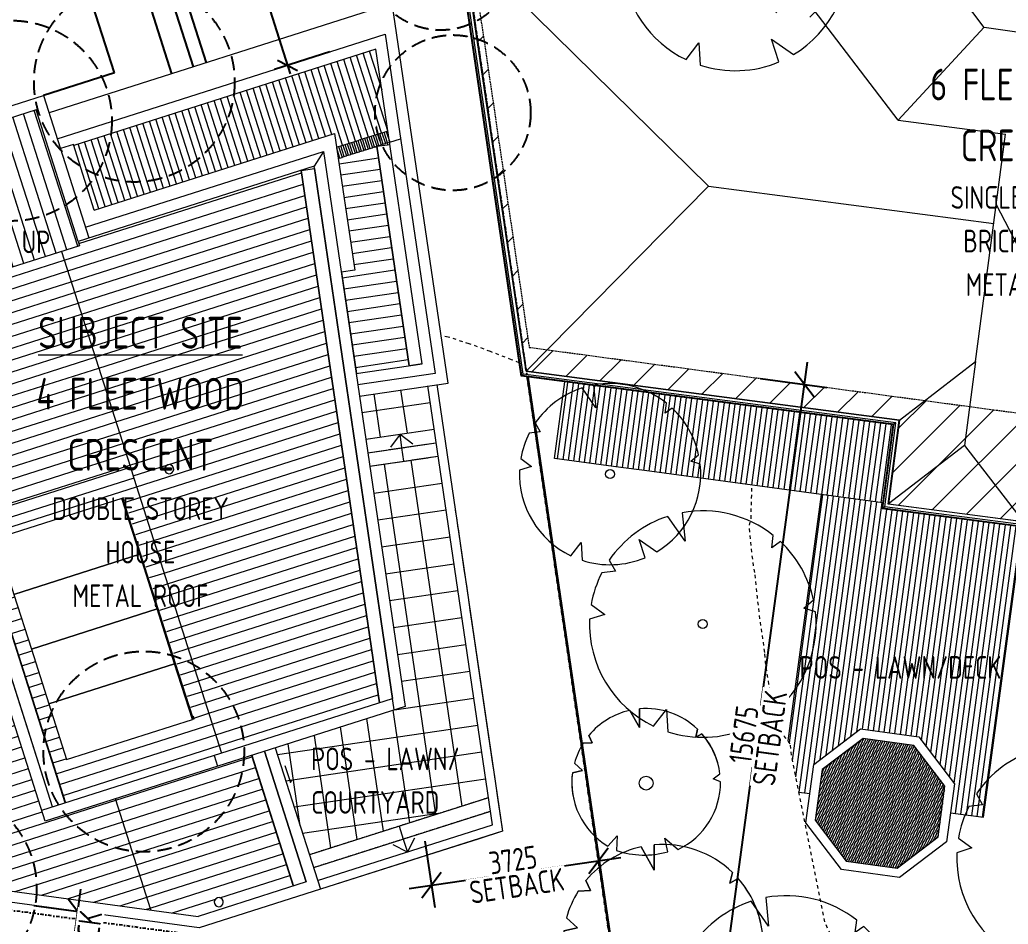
# Model space of a CAD drawing. Header units: millimetres. Extents: x -39027 to 364494, y -35256 to 94895.
# Drawn here: x 5216 to 27027, y -9012 to 10956 of the extents above; entities that cross this region are included whole.
import ezdxf

# ---------------------------------------------------------------- set-up
doc = ezdxf.new("R2010")
doc.units = ezdxf.units.MM
doc.header["$LTSCALE"] = 25
doc.header["$PDMODE"] = 3
for name, pattern in [('BG_Dash 1_5mm', [2.1, 1.5, -0.6]), ('BG_Dash 3mm Loose', [6, 3, -3]), ('BG_Dash Dot 3mm', [7, 3, -2, 0, -2]), ('HIDDEN', [9.525, 6.35, -3.175])]:
    doc.linetypes.add(name, pattern=pattern)
for name, color, linetype, lineweight in [('A-ANNO-DIMS', 211, 'Continuous', 5), ('A-DETL', 90, 'Continuous', 9), ('A-DETL-GENF', 92, 'Continuous', 5), ('A-DETL-HDLN', 90, 'BG_Dash 1_5mm', 9), ('A-FLOR', 1, 'Continuous', 5), ('A-FLOR-PATT', 8, 'Continuous', 5), ('A-GENM', 13, 'Continuous', 5), ('A-GLAZ', 3, 'Continuous', 5), ('A-GLAZ-CURT', 3, 'Continuous', 9), ('A-GLAZ-CWMG', 3, 'Continuous', 5), ('A-ROOF', 132, 'Continuous', 5), ('A-ROOF-OTLN', 132, 'Continuous', 5), ('A-ROOF-PATT', 251, 'Continuous', 5), ('A-WALL', 2, 'Continuous', 5), ('C-PROP-LINE', 91, 'BG_Dash Dot 3mm', 25), ('C-TOPO', 251, 'Continuous', 9), ('C-TOPO-MINR', 7, 'BG_Dash 3mm Loose', 9), ('G-ANNO-TEXT', 231, 'Continuous', 5), ('L-PLNT', 71, 'Continuous', 5), ('M-EQPM', 50, 'Continuous', 5), ('S-STRS', 7, 'Continuous', 9), ('S-STRS-ANNO', 31, 'Continuous', 5), ('S-STRS-IDEN', 31, 'Continuous', 5)]:
    doc.layers.add(name, color=color, linetype=linetype, lineweight=lineweight)
doc.layers.add('Land-25', color=3, linetype='Continuous')
doc.layers.add('Wall-25', color=130, linetype='Continuous')
doc.styles.add('ISOCPEUR', font='isocpeur.ttf', dxfattribs={"width": 0.75, "height": 500})
doc.styles.add('ISOCPEUR_1', font='isocpeur.ttf', dxfattribs={"width": 0.75, "height": 700})
doc.dimstyles.new('BG_STANDARD_100_Rounding_Op', dxfattribs={"dimscale": 304.8, "dimtxt": 500, "dimasz": 1.148294, "dimexe": 0.984252, "dimexo": 0.0625, "dimgap": 0.131234, "dimtad": 1, "dimdec": 0, "dimrnd": 100, "dimzin": 0, "dimdsep": 46, "dimtxsty": 'ISOCPEUR', "dimblk1": 'OBLIQUE', "dimblk2": 'OBLIQUE', "dimsah": 1, "dimcen": 0.09, "dimdle": 0.656168, "dimazin": 0, "dimtfac": 1, "dimtdec": 4, "dimtix": 1, "dimtmove": 0, "dimatfit": 3, "dimfxl": 3.28084, "dimfxlon": 1, "dimtvp": 1, "dimtfill": 1, "dimtolj": 1, "dimtzin": 0, "dimarcsym": 2})
doc.dimstyles.new('BG_STANDARD_5_Rounding_Op', dxfattribs={"dimscale": 304.8, "dimtxt": 500, "dimasz": 1.64042, "dimexe": 1.64042, "dimexo": 0.0625, "dimgap": 0.131234, "dimtad": 1, "dimdec": 0, "dimrnd": 5, "dimzin": 0, "dimdsep": 46, "dimtxsty": 'ISOCPEUR', "dimblk1": 'OBLIQUE', "dimblk2": 'OBLIQUE', "dimsah": 1, "dimcen": 0.09, "dimdle": 1.64042, "dimazin": 0, "dimtfac": 1, "dimtdec": 4, "dimtix": 1, "dimtmove": 0, "dimatfit": 3, "dimfxl": 3.28084, "dimfxlon": 1, "dimtvp": 1, "dimtfill": 1, "dimtolj": 1, "dimtzin": 0, "dimarcsym": 2})

# ---------------------------------------------------------------- blocks, each defined once
blk = doc.blocks.new('WINDOW_sliding_4 panel_FOOF - 1200x2900-2449082-PROPOSED SITE PLAN')
at = {"layer": 'A-DETL-GENF'}
for p, q in [((-801, -210), (-745, -267)), ((-401, -210), (-801, -210))]:
    blk.add_line(p, q, dxfattribs=at)
blk = doc.blocks.new('GENR_SCREEN_Vertical Posts_Max Spacing - screen-2448006-PROPOSED SITE PLAN')
at = {"layer": 'A-GENM'}
for p, q in [((301, 0), (301, 231)), ((304, 250), (351, 250)), ((351, 250), (351, 0)), ((401, 0), (401, 250)), ((401, 250), (451, 250)), ((451, 250), (451, 0)), ((501, 0), (501, 250)), ((501, 250), (551, 250)), ((551, 250), (551, 0)), ((602, 0), (602, 250)), ((602, 250), (652, 250)), ((652, 250), (652, 0)), ((702, 0), (702, 250)), ((702, 250), (752, 250)), ((752, 250), (752, 0)), ((802, 0), (802, 250)), ((802, 250), (852, 250)), ((852, 250), (852, 0)), ((903, 0), (903, 250)), ((903, 250), (953, 250)), ((953, 250), (953, 0)), ((1003, 0), (1003, 250)), ((1003, 250), (1053, 250)), ((1053, 250), (1053, 0)), ((1103, 0), (1103, 250)), ((1103, 250), (1153, 250)), ((1153, 250), (1153, 0)), ((1204, 0), (1204, 250)), ((1204, 250), (1254, 250)), ((1254, 250), (1254, 0)), ((1304, 0), (1304, 250)), ((1304, 250), (1354, 250)), ((1354, 250), (1354, 0)), ((1404, 0), (1404, 250)), ((1404, 250), (1454, 250)), ((1454, 250), (1454, 0)), ((301, 0), (351, 0)), ((401, 0), (451, 0)), ((501, 0), (551, 0)), ((602, 0), (652, 0)), ((702, 0), (752, 0)), ((903, 0), (953, 0)), ((1003, 0), (1053, 0)), ((1103, 0), (1153, 0)), ((1204, 0), (1254, 0)), ((1304, 0), (1354, 0)), ((1404, 0), (1454, 0)), ((802, 0), (852, 0))]:
    blk.add_line(p, q, dxfattribs=at)
blk = doc.blocks.new('MECH_Ductwork_Vertical Riser_CIRC - GARBAGE CHUTES _450 Dia_-2497137-PROPOSED SITE PLAN')
at = {"layer": 'M-EQPM'}
for start, end in [(360, 180), (180, 360)]:
    blk.add_arc((-39, 35), 100, start, end, dxfattribs=at)
blk = doc.blocks.new('MECH_Ductwork_Vertical Riser_CIRC - GARBAGE CHUTES _450 Dia_-2505016-PROPOSED SITE PLAN')
at = {"layer": 'M-EQPM'}
for start, end in [(360, 180), (180, 360)]:
    blk.add_arc((-39, 35), 100, start, end, dxfattribs=at)
blk = doc.blocks.new('System Panel - Glazing-25-2543751-PROPOSED SITE PLAN')
at = {"layer": 'A-GLAZ-CURT'}
for p, q in [((7471, 387), (4695, -498)), ((7485, 392), (7471, 387)), ((7864, -844), (7471, 387)), ((7485, 392), (7877, -840)), ((4695, -498), (5088, -1729)), ((5088, -1729), (7864, -844)), ((7877, -840), (7864, -844))]:
    blk.add_line(p, q, dxfattribs=at)
blk = doc.blocks.new('Rectangular Mullion - 100d x 50w_setback-2541553-PROPOSED SITE PLAN')
at = {"layer": 'A-GLAZ-CWMG', "lineweight": 9}
for p, q in [((7492, 394), (7485, 392)), ((7519, 403), (7492, 394)), ((7492, 394), (7507, 346)), ((7507, 346), (7500, 344)), ((7507, 346), (7534, 355))]:
    blk.add_line(p, q, dxfattribs=at)
blk = doc.blocks.new('System Panel - Glazing-25-2543753-PROPOSED SITE PLAN')
at = {"layer": 'A-GLAZ-CURT'}
for p, q in [((7864, -844), (5088, -1729)), ((7877, -840), (7864, -844)), ((8249, -2052), (7864, -844)), ((7877, -840), (8262, -2048)), ((5088, -1729), (5473, -2937)), ((5473, -2937), (8249, -2052)), ((8262, -2048), (8249, -2052))]:
    blk.add_line(p, q, dxfattribs=at)
blk = doc.blocks.new('Rectangular Mullion - 100d x 50w_setback-2543756-PROPOSED SITE PLAN')
at = {"layer": 'A-GLAZ-CWMG', "lineweight": 9}
for p, q in [((7500, 344), (7507, 346)), ((7507, 346), (7534, 355)), ((7884, -838), (7507, 346))]:
    blk.add_line(p, q, dxfattribs=at)
blk = doc.blocks.new('Rectangular Mullion - 100d x 50w_setback-2543757-PROPOSED SITE PLAN')
at = {"layer": 'A-GLAZ-CWMG', "lineweight": 9}
blk.add_line((8269, -2046), (7884, -838), dxfattribs=at)
blk = doc.blocks.new('Rectangular Mullion - 100d x 50w_setback-2543758-PROPOSED SITE PLAN')
at = {"layer": 'A-GLAZ-CWMG', "lineweight": 9}
for p, q in [((9032, -4438), (8654, -3254)), ((9032, -4438), (9025, -4440)), ((9059, -4429), (9032, -4438))]:
    blk.add_line(p, q, dxfattribs=at)
blk = doc.blocks.new('Family - ___-2269169-PROPOSED SITE PLAN')
at = {"layer": 'C-PROP-LINE'}
for p, q in [((16593, -1933), (18132, 7451)), ((14042, -17487), (16593, -1933))]:
    blk.add_line(p, q, dxfattribs=at)
blk = doc.blocks.new('Family - ___-2269460-PROPOSED SITE PLAN')
at = {"layer": 'C-PROP-LINE'}
blk.add_line((14350, -15608), (100, -8848), dxfattribs=at)
blk = doc.blocks.new('Family - ___-2269492-PROPOSED SITE PLAN')
at = {"layer": 'C-PROP-LINE'}
for p, q in [((16593, -1933), (18132, 7451)), ((14042, -17487), (16593, -1933))]:
    blk.add_line(p, q, dxfattribs=at)
blk = doc.blocks.new('DC_Planting_Tree 4_0m Canopy - FIXED-V212-PROPOSED SITE PLAN')
at = {"layer": 'A-DETL-GENF'}
for p, q in [((-363, 1967), (-313, 1464)), ((-313, 1464), (-618, 1902)), ((1217, 1348), (1244, 1566)), ((1370, 1458), (1217, 1348)), ((-1651, 1129), (-1543, 935)), ((-1543, 935), (-1784, 904)), ((-1970, 347), (-1732, 171)), ((1782, 283), (1954, 427)), ((1988, 219), (1782, 283)), ((-1732, 171), (-1998, 86)), ((-868, -1802), (-641, -1509)), ((-641, -1509), (-619, -1902)), ((771, -1845), (639, -1444)), ((639, -1444), (1028, -1715))]:
    blk.add_line(p, q, dxfattribs=at)
blk.add_circle((0, 0), 100, dxfattribs=at)
for start, end in [(51.5512, 100.4622), (108.0083, 145.6274), (12.3276, 46.7819), (153.1369, 170.0213), (300.9465, 6.2753), (177.5355, 244.2846), (251.9772, 292.6758)]:
    blk.add_arc((0, 0), 2000, start, end, dxfattribs=at)
blk = doc.blocks.new('DC_Planting_Tree 5_0m Canopy - FIXED-V218-PROPOSED SITE PLAN')
at = {"layer": 'A-DETL-GENF'}
for p, q in [((-454, 2458), (-392, 1830)), ((-392, 1830), (-773, 2378)), ((1521, 1685), (1555, 1958)), ((1712, 1822), (1521, 1685)), ((-2063, 1411), (-1928, 1169)), ((-1928, 1169), (-2230, 1130)), ((2227, 353), (2442, 534)), ((-2462, 433), (-2165, 214)), ((2485, 273), (2227, 353)), ((-2165, 214), (-2498, 108)), ((-1085, -2252), (-801, -1886)), ((-801, -1886), (-773, -2377)), ((964, -2307), (799, -1804)), ((799, -1804), (1286, -2144))]:
    blk.add_line(p, q, dxfattribs=at)
blk.add_circle((0, 0), 100, dxfattribs=at)
for start, end in [(51.5512, 100.4622), (108.0083, 145.6274), (46.0093, 46.7819), (12.3276, 46.0093), (153.1369, 170.0213), (300.9465, 6.2753), (177.5355, 184.1803), (184.2104, 244.2846), (251.9772, 272.3265), (272.3601, 292.6758)]:
    blk.add_arc((0, 0), 2500, start, end, dxfattribs=at)
blk = doc.blocks.new('DC_Planting_Tree 5_0m Canopy - FIXED-V209-PROPOSED SITE PLAN')
at = {"layer": 'A-DETL-GENF'}
for p, q in [((-454, 2458), (-392, 1830)), ((-392, 1830), (-773, 2378)), ((1521, 1685), (1555, 1958)), ((1712, 1822), (1521, 1685)), ((-2063, 1411), (-1928, 1169)), ((-1928, 1169), (-2230, 1130)), ((2227, 353), (2442, 534)), ((-2462, 433), (-2165, 214)), ((2485, 273), (2227, 353)), ((-2165, 214), (-2498, 108)), ((-1085, -2252), (-801, -1886)), ((-801, -1886), (-773, -2377)), ((964, -2307), (799, -1804)), ((799, -1804), (1286, -2144))]:
    blk.add_line(p, q, dxfattribs=at)
blk.add_circle((0, 0), 100, dxfattribs=at)
for start, end in [(51.5512, 100.4622), (108.0083, 145.6274), (12.3276, 46.7819), (153.1369, 170.0213), (300.9465, 6.2753), (177.5355, 244.2846), (251.9772, 292.6758)]:
    blk.add_arc((0, 0), 2500, start, end, dxfattribs=at)
blk = doc.blocks.new('_Oblique')
at = {"color": 0, "linetype": 'ByBlock', "lineweight": -2}
blk.add_line((-0.5, -0.5), (0.5, 0.5), dxfattribs=at)
blk = doc.blocks.new('DIMBLOCK7-PROPOSED SITE PLAN')
at = {"layer": 'A-ANNO-DIMS', "color": 0, "lineweight": -2, "transparency": 16777216}
for p, q in [((6499, -8731), (6566, -8235)), ((5527, -8599), (6995, -8798)), ((6231, -10713), (6499, -8731)), ((5259, -10581), (6727, -10780)), ((6231, -10713), (6164, -11208))]:
    blk.add_line(p, q, dxfattribs=at)
at = {"layer": 'Defpoints', "color": 0, "transparency": 16777216}
for p in [(5508, -8597), (5240, -10579)]:
    blk.add_point(p, dxfattribs=at)
at = {"layer": 'A-ANNO-DIMS', "color": 0, "lineweight": -2, "transparency": 16777216, "xscale": 500.0000000000001, "yscale": 500.0000000000001, "zscale": 500.0000000000001}
for p, rotation in [((6499, -8731), 262.2998817592904), ((6231, -10713), 82.29988175929037)]:
    blk.add_blockref('_Oblique', p, dxfattribs=dict(at, rotation=rotation))
at = {"layer": 'A-ANNO-DIMS', "color": 0, "transparency": 16777216, "insert": (6078, -9683), "char_height": 500, "attachment_point": 5, "rotation": 82.2999, "style": 'ISOCPEUR', "bg_fill": 3, "box_fill_scale": 1.1, "bg_fill_color": 256, "bg_fill_true_color": 13158600, "bg_fill_transparency": 0}
blk.add_mtext('\\A1;2000', dxfattribs=at)
at = {"layer": 'A-ANNO-DIMS', "color": 0, "transparency": 16777216, "insert": (6653, -9761), "char_height": 500, "attachment_point": 5, "rotation": 82.2999, "style": 'ISOCPEUR', "bg_fill": 3, "box_fill_scale": 1.1, "bg_fill_color": 256, "bg_fill_true_color": 13158600, "bg_fill_transparency": 0}
blk.add_mtext('\\A1;SETBACK', dxfattribs=at)
at = {"layer": 'Defpoints', "color": 0, "transparency": 16777216}
blk.add_point((6499, -8731), dxfattribs=at)
blk = doc.blocks.new('DIMBLOCK9-PROPOSED SITE PLAN')
at = {"layer": 'A-ANNO-DIMS', "color": 0, "lineweight": -2, "transparency": 16777216}
for p, q in [((20362, -13128), (22596, 3398)), ((21557, 3034), (23025, 2836)), ((19457, -12501), (20924, -12699))]:
    blk.add_line(p, q, dxfattribs=at)
at = {"layer": 'Defpoints', "color": 0, "transparency": 16777216}
for p in [(21538, 3037), (22529, 2903), (19438, -12498)]:
    blk.add_point(p, dxfattribs=at)
at = {"layer": 'A-ANNO-DIMS', "color": 0, "lineweight": -2, "transparency": 16777216, "xscale": 500.0000000000001, "yscale": 500.0000000000001, "zscale": 500.0000000000001}
for p, rotation in [((22529, 2903), 82.29989714657457), ((20429, -12632), 262.2998971465746)]:
    blk.add_blockref('_Oblique', p, dxfattribs=dict(at, rotation=rotation))
at = {"layer": 'A-ANNO-DIMS', "color": 0, "transparency": 16777216, "insert": (21192, -4826), "char_height": 500, "attachment_point": 5, "rotation": 82.2999, "style": 'ISOCPEUR', "bg_fill": 3, "box_fill_scale": 1.1, "bg_fill_color": 256, "bg_fill_true_color": 13158600, "bg_fill_transparency": 0}
blk.add_mtext('\\A1;15675', dxfattribs=at)
at = {"layer": 'A-ANNO-DIMS', "color": 0, "transparency": 16777216, "insert": (21766, -4904), "char_height": 500, "attachment_point": 5, "rotation": 82.2999, "style": 'ISOCPEUR', "bg_fill": 3, "box_fill_scale": 1.1, "bg_fill_color": 256, "bg_fill_true_color": 13158600, "bg_fill_transparency": 0}
blk.add_mtext('\\A1;SETBACK', dxfattribs=at)
blk = doc.blocks.new('DIMBLOCK11-PROPOSED SITE PLAN')
at = {"layer": 'A-ANNO-DIMS', "color": 0, "lineweight": -2, "transparency": 16777216}
for p, q in [((17843, -6638), (18058, -8103)), ((14157, -7180), (14373, -8645)), ((13805, -8223), (18480, -7536))]:
    blk.add_line(p, q, dxfattribs=at)
at = {"layer": 'Defpoints', "color": 0, "transparency": 16777216}
for p in [(17840, -6619), (14154, -7161), (17986, -7609)]:
    blk.add_point(p, dxfattribs=at)
at = {"layer": 'A-ANNO-DIMS', "color": 0, "lineweight": -2, "transparency": 16777216, "xscale": 500.0000000000001, "yscale": 500.0000000000001, "zscale": 500.0000000000001}
for p, rotation in [((17986, -7609), 8.366517388782233), ((14300, -8151), 188.3665173887823)]:
    blk.add_blockref('_Oblique', p, dxfattribs=dict(at, rotation=rotation))
at = {"layer": 'A-ANNO-DIMS', "color": 0, "transparency": 16777216, "insert": (16100, -7593), "char_height": 500, "attachment_point": 5, "rotation": 8.3665, "style": 'ISOCPEUR', "bg_fill": 3, "box_fill_scale": 1.1, "bg_fill_color": 256, "bg_fill_true_color": 13158600, "bg_fill_transparency": 0}
blk.add_mtext('\\A1;3725', dxfattribs=at)
at = {"layer": 'A-ANNO-DIMS', "color": 0, "transparency": 16777216, "insert": (16185, -8166), "char_height": 500, "attachment_point": 5, "rotation": 8.3665, "style": 'ISOCPEUR', "bg_fill": 3, "box_fill_scale": 1.1, "bg_fill_color": 256, "bg_fill_true_color": 13158600, "bg_fill_transparency": 0}
blk.add_mtext('\\A1;SETBACK', dxfattribs=at)
blk = doc.blocks.new('DIMBLOCK13-PROPOSED SITE PLAN')
at = {"layer": 'A-ANNO-DIMS', "color": 0, "lineweight": -2, "transparency": 16777216}
for p, q in [((10342, 15637), (9122, 15248)), ((9347, 15529), (11186, 9759)), ((12060, 10247), (10840, 9858))]:
    blk.add_line(p, q, dxfattribs=at)
at = {"layer": 'Defpoints', "color": 0, "transparency": 16777216}
for p in [(10361, 15642), (12078, 10253), (11126, 9949)]:
    blk.add_point(p, dxfattribs=at)
at = {"layer": 'A-ANNO-DIMS', "color": 0, "lineweight": -2, "transparency": 16777216, "xscale": 350, "yscale": 350, "zscale": 350}
for p, rotation in [((9408, 15339), 107.6792681858724), ((11126, 9949), 287.6792681858724)]:
    blk.add_blockref('_Oblique', p, dxfattribs=dict(at, rotation=rotation))
at = {"layer": 'A-ANNO-DIMS', "color": 0, "transparency": 16777216, "insert": (10543, 12732), "char_height": 500, "attachment_point": 5, "rotation": 287.6793, "style": 'ISOCPEUR', "bg_fill": 3, "box_fill_scale": 1.1, "bg_fill_color": 256, "bg_fill_true_color": 13158600, "bg_fill_transparency": 0}
blk.add_mtext('\\A1;5700', dxfattribs=at)
blk = doc.blocks.new('PLANTING_Coloured tree scaleable - 4_5 Meters-2580578-PROPOSED SITE PLAN')
at = {"layer": 'L-PLNT', "lineweight": 9}
for p, q in [((-279, 1303), (-551, 1693)), ((-279, 1303), (-551, 1693)), ((-551, 1693), (-279, 1303)), ((-323, 1751), (-279, 1303)), ((-323, 1751), (-279, 1303)), ((-279, 1303), (-323, 1751)), ((1083, 1200), (1107, 1394)), ((1083, 1200), (1107, 1394)), ((1107, 1394), (1083, 1200)), ((1219, 1297), (1083, 1200)), ((1219, 1297), (1083, 1200)), ((1083, 1200), (1219, 1297)), ((-1470, 1005), (-1373, 832)), ((-1470, 1005), (-1373, 832)), ((-1373, 832), (-1470, 1005)), ((-1373, 832), (-1588, 804)), ((-1373, 832), (-1588, 804)), ((-1588, 804), (-1373, 832)), ((-1753, 308), (-1542, 152)), ((-1753, 308), (-1542, 152)), ((-1542, 152), (-1753, 308)), ((1586, 252), (1739, 380)), ((1771, 194), (1586, 252)), ((-1542, 152), (-1779, 77)), ((-1542, 152), (-1779, 77)), ((-1779, 77), (-1542, 152)), ((-772, -1592), (-570, -1331)), ((-570, -1331), (-550, -1681)), ((569, -1273), (916, -1515)), ((674, -1591), (569, -1273))]:
    blk.add_line(p, q, dxfattribs=at)
blk.add_circle((0, -4), 166, dxfattribs=at)
for centre, radius, start, end in [((0, 0), 1780, 108.0083, 145.6274), ((0, 0), 1780, 108.0083, 145.6274), ((0, 0), 1780, 108.0083, 145.6274), ((0, 0), 1780, 51.5512, 100.4622), ((0, 0), 1780, 51.5512, 100.4622), ((0, 0), 1780, 51.5512, 100.4622), ((0, 0), 1780, 12.3276, 46.7819), ((0, 0), 1780, 20.9412, 46.7819), ((0, 0), 1780, 22.0155, 46.7819), ((0, 0), 1780, 153.1369, 170.0213), ((0, 0), 1780, 153.1369, 170.0213), ((0, 0), 1780, 153.1369, 170.0213), ((0, 12), 1780, 177.9304, 244.2846), ((0, 12), 1780, 177.9304, 205.3609), ((0, 12), 1780, 177.9304, 203.8436), ((0, 12), 1780, 300.9465, 5.8599), ((-83, 336), 2070, 256.9579, 291.4464)]:
    blk.add_arc(centre, radius, start, end, dxfattribs=at)
blk = doc.blocks.new('PLANTING_Coloured tree scaleable - 7 Meters-2580589-PROPOSED SITE PLAN')
at = {"layer": 'L-PLNT', "lineweight": 9}
for p, q in [((-434, 2027), (-856, 2634)), ((-434, 2027), (-856, 2634)), ((-856, 2634), (-434, 2027)), ((-503, 2723), (-434, 2027)), ((-503, 2723), (-434, 2027)), ((-434, 2027), (-503, 2723)), ((1684, 1866), (1722, 2169)), ((1684, 1866), (1722, 2169)), ((1722, 2169), (1684, 1866)), ((1896, 2018), (1684, 1866)), ((1896, 2018), (1684, 1866)), ((1684, 1866), (1896, 2018)), ((-2286, 1563), (-2136, 1294)), ((-2286, 1563), (-2136, 1294)), ((-2136, 1294), (-2286, 1563)), ((-2136, 1294), (-2471, 1251)), ((-2136, 1294), (-2471, 1251)), ((-2471, 1251), (-2136, 1294)), ((2466, 391), (2705, 591)), ((2674, 565), (2705, 591)), ((-2728, 480), (-2399, 237)), ((-2728, 480), (-2399, 237)), ((-2399, 237), (-2728, 480)), ((2755, 302), (2466, 391)), ((-2399, 237), (-2767, 119)), ((-2399, 237), (-2767, 119)), ((-2767, 119), (-2399, 237)), ((-1201, -2476), (-887, -2070)), ((-887, -2070), (-856, -2614)), ((886, -1980), (1424, -2356)), ((1048, -2474), (886, -1980))]:
    blk.add_line(p, q, dxfattribs=at)
blk.add_circle((0, -6), 258, dxfattribs=at)
for centre, radius, start, end in [((0, 0), 2769, 51.5512, 100.4622), ((0, 0), 2769, 51.5512, 100.4622), ((0, 0), 2769, 51.5512, 100.4622), ((0, 0), 2769, 108.0083, 145.6274), ((0, 0), 2769, 108.0083, 145.6274), ((0, 0), 2769, 108.0083, 145.6274), ((0, 0), 2769, 12.3276, 46.7819), ((0, 0), 2769, 12.3276, 46.7819), ((0, 0), 2769, 13.3734, 46.7819), ((0, 0), 2769, 153.1369, 170.0213), ((0, 0), 2769, 153.1369, 170.0213), ((0, 0), 2769, 153.1369, 170.0213), ((0, 19), 2769, 300.9465, 5.8599), ((0, 19), 2769, 177.9304, 244.2846), ((0, 19), 2769, 177.9304, 202.3457), ((0, 19), 2769, 177.9304, 200.6948), ((-130, 523), 3220, 256.9579, 291.4464)]:
    blk.add_arc(centre, radius, start, end, dxfattribs=at)

msp = doc.modelspace()

# ---------------------------------------------------------------- hatches: boundary and pattern name
at = {"layer": 'A-DETL-GENF', "lineweight": 9}
h = msp.add_hatch(dxfattribs=at)
h.set_pattern_fill('FP_50', color=250, style=0, pattern_type=2)
h.set_pattern_definition([(45, (-4938.44, 393.3), (-424.264, 424.264), [])])
h.paths.add_polyline_path([(47088.7, -33946.8), (48278.9, -33946.8), (49983.4, -21339.4), (49983.4, -20585.8), (28063.1, -17505), (27088.9, -24436.9), (33103.3, -25282.2), (32815.8, -27328.2), (40737.9, -28441.6), (40042.1, -33393), (44138.4, -33946.8), (44748.9, -33946.8)], flags=0)
h.paths.add_polyline_path([(-35777.6, -33238.5), (-31783.6, -30761.1), (-38130.9, -20528.1), (-36686.3, -19632), (-39024.7, -15862), (-39024.7, -32781.5), (-36884.5, -31454), (-36257, -32465.6)], flags=0)
h.paths.add_polyline_path([(12750.1, -29193.8), (20737.7, -28518.7), (19658.9, -15754.6), (16923.7, -15988), (16605.4, -12228.7), (9566.4, -12823.6), (9883.9, -16594.8), (-702.1, -17489.7), (-179.8, -23669.8), (5418.4, -23196.6), (5553.1, -24773.3), (12328.1, -24200.6), (12750, -29192.1)], flags=0)
h.paths.add_polyline_path([(-20644, -26266.3), (-8508.7, -22521.5), (-9791.4, -18364.9), (-5969.2, -17185.4), (-7969.3, -10704.2), (-27748.9, -16808), (-25748.9, -23289.2), (-21926.7, -22109.8), (-20750.1, -25922.5)], flags=0)
h.paths.add_polyline_path([(-20379.8, -25766.2), (-21662.4, -21609.6), (-25484.6, -22789.1), (-27248.8, -17072.2), (-20692.8, -15049.1), (-20604.4, -15335.8), (-19481.6, -14989.3), (-19570.1, -14702.7), (-18335, -14321.5), (-18246.6, -14608.2), (-16450.2, -14053.8), (-16538.6, -13767.2), (-15415.9, -13420.7), (-15327.4, -13707.4), (-13531, -13153), (-13619.5, -12866.4), (-10026.6, -11757.7), (-9938.2, -12044.3), (-8141.8, -11490.6), (-6469.4, -16921.2), (-10291.5, -18100.6), (-9008.9, -22257.2), (-16912.7, -24696.3)], flags=0)
h.paths.add_polyline_path([(35431.3, -12814), (36744, -3105.8), (32781.1, -2569.9), (31468.4, -12278.2), (35426.8, -12813.4)], flags=0)
h.paths.add_polyline_path([(-23555.7, -5103.7), (-23445.7, -4235.8), (-20913.2, -4556.8), (-20592.8, -2028.2), (-17034.8, 664.9), (-16654.8, 3663.3), (-13573.6, 3272.8), (-12951.1, 9318.3), (-16571.8, 9721.5), (-17132.3, 5298.2), (-19079.9, 5545), (-18674.7, 8742.8), (-19381.5, 8832.4), (-19241.5, 9937.2), (-23486.5, 10475.2), (-23626.5, 9370.3), (-24333.6, 9458), (-24738.6, 6262.1), (-28025.6, 6678.6), (-29298.7, -3368.1), (-29488.5, -3346), (-29613.9, -4336), (-23568.7, -5102.1)], flags=0)
h.paths.add_polyline_path([(-33403, -2337.8), (-32407.1, 6606.9), (-37962.7, 7310.9), (-37935.6, 7507.7), (-37920.8, 7705.8), (-37918.2, 7904.3), (-37928, 8102.7), (-37950.1, 8300.1), (-37984.3, 8495.7), (-38030.7, 8688.8), (-38088.8, 8878.7), (-38158.7, 9064.6), (-38239.9, 9245.9), (-38332.2, 9421.7), (-38435.3, 9591.5), (-38548.6, 9754.6), (-38671.9, 9910.3), (-38804.6, 10058.1), (-38946.1, 10197.4), (-39024.7, 10265.7), (-39024.7, -1625.4), (-37962.7, -1760)], flags=0)
h.paths.add_polyline_path([(27357.8, -121.5), (27357.8, -121.5), (27601.4, 1730), (34237.2, 861.2), (36443.8, 16785.4), (31167.8, 17531.5), (30918.3, 15751.3), (29606, 17327.5), (28021.4, 16008.3), (29192.2, 14626), (22928.9, 15500.5), (22389.7, 11640), (15005.5, 12606.8), (16389.3, 3197.9), (24625.6, 2119.6), (24383.2, 268), (26065.2, 47.7)], flags=0)
h.paths.add_polyline_path([(33832.8, 1387.5), (16456.5, 3723.8), (15240.4, 11992.8), (22929, 10972.4), (23438.8, 14813.9), (29218.4, 14028.8), (31499.6, 15745.7), (31655.7, 16848.7), (35782.2, 16277.7), (33888.4, 1812.8)], flags=0)
h.paths.add_polyline_path([(-10675.5, 33370.4), (-7500.8, 40057.5), (-24761, 40057.5), (-19401.7, 37513.1), (-19659, 36971.1), (-16045.5, 35255.6), (-15788.2, 35797.6), (-10931.7, 33492)], flags=0)
at = {"layer": 'A-FLOR-PATT', "lineweight": 9}
h = msp.add_hatch(dxfattribs=at)
h.set_pattern_fill('FP_33', color=256, style=0, pattern_type=2)
h.set_pattern_definition([(107.679, (15217.56, 8535.74), (-142.916, -45.5526), [])])
h.paths.add_polyline_path([(6861.3, 6753.2), (12162.6, 8443), (12206.9, 8142.2), (13341.7, 8503.9), (13076.3, 10308.5), (6405.8, 8182.4), (6742.5, 7125.9)], flags=0)
h = msp.add_hatch(dxfattribs=at)
h.set_pattern_fill('FP_44', color=256, style=0, pattern_type=2)
h.set_pattern_definition([(188.367, (2262.1, -6535.3), (87.308, -593.614), []), (278.367, (2262.1, -6535.3), (593.614, 87.308), [])])
h.paths.add_polyline_path([(12852.1, 1693.2), (14361.3, 1915.1), (14220.7, 2870.9), (12711.5, 2648.9)], flags=0)
h = msp.add_hatch(dxfattribs=at)
h.set_pattern_fill('FP_47', color=256, style=0, pattern_type=2)
h.set_pattern_definition([(262.342, (35436.91, -14436.05), (118.92974, -15.99117), [])])
h.paths.add_polyline_path([(24260.6, 294.9), (24485.4, 2011.9), (17242.1, 2960.2), (17014.7, 1269.2), (24259.9, 295)], flags=0)
h = msp.add_hatch(dxfattribs=at)
h.set_pattern_fill('FP_35', color=256, style=0, pattern_type=2)
h.set_pattern_definition([(98.367, (2593.8, -4667.15), (-593.614, -87.308), []), (188.367, (2593.8, -4667.15), (87.308, -593.614), [])])
h.paths.add_polyline_path([(11607.3, -7478), (15557.5, -6218.9), (14448.6, 1321.5), (12939.4, 1099.6), (13719.3, -4203.3), (10854.6, -5116.4), (11563.3, -7340)], flags=0)
h = msp.add_hatch(dxfattribs=at)
h.set_pattern_fill('FP_48', color=256, style=0, pattern_type=2)
h.set_pattern_definition([(82.342, (14405.09, -8948.52), (-118.9297, 15.9912), [])])
h.paths.add_polyline_path([(26479.9, -6651.2), (27341.2, -245.4), (24243, 160.3), (24259.9, 295), (22897.9, 478.1), (22166.3, -4963.6), (22217.2, -5029), (22247.5, -5296.2), (22407.9, -6095), (22647.9, -6127.8), (22735.7, -5484.8), (23769.2, -4699.8), (25055, -4875.5), (25840.1, -5908.9), (25752.2, -6551.8), (25840.1, -6563.8)], flags=0)
h = msp.add_hatch(dxfattribs=at)
h.set_pattern_fill('FP_49', color=256, style=0, pattern_type=2)
h.set_pattern_definition([(254.091, (18099.322, -13311.557), (117.913668, 340.72917), [50, -450]), (243.786, (18165.247, -13299.153), (-19.14214, -140.11968), [111.803, -111.803]), (235.656, (18195.49, -13338.968), (-98.77194, -200.60888), [63.246, -252.982])])
h.paths.add_polyline_path([(24576, -7770.4), (25477.5, -7085.6), (25630.7, -5963.9), (24945.9, -5062.4), (23824.2, -4909.2), (22922.7, -5594), (22769.5, -6715.7), (23454.3, -7617.2), (23643.5, -7643)], flags=0)
at = {"layer": 'A-ROOF-PATT', "lineweight": 9}
h = msp.add_hatch(dxfattribs=at)
h.set_pattern_fill('FP_37', color=256, style=0, pattern_type=2)
h.set_pattern_definition([(107.718, (-4.87, 15.25), (-238.1415, -76.083), [])])
h.paths.add_polyline_path([(3705.1, 5064.6), (6534.8, 5966.5), (5578.1, 8968.1), (2748.3, 8066.2), (3698.8, 5084.3)], flags=0)
h = msp.add_hatch(dxfattribs=at)
h.set_pattern_fill('FP_43', color=256, style=0, pattern_type=2)
h.set_pattern_definition([(188.397, (-6341.64, -3814.49), (36.5078, -247.32), [])])
h.paths.add_polyline_path([(12644.3, 3144.4), (13807.2, 3315.4), (13091.9, 8161.9), (12243.7, 7891.6), (12606.1, 5427.9), (12313.6, 5384.2), (12638.8, 3181.5)], flags=0)
h = msp.add_hatch(dxfattribs=at)
h.set_pattern_fill('FP_38', color=256, style=0, pattern_type=2)
h.set_pattern_definition([(197.679, (-11.4, -3.63), (75.921, -238.1932), [])])
h.paths.add_polyline_path([(9667.4, -5232.4), (13151.4, -4121.9), (11423.1, 7630), (6504.3, 6062.2), (6534.8, 5966.5), (6138.2, 5840.1), (9566.6, -4916.1)], flags=0)
h.paths.add_polyline_path([(8518, 934.5), (8492, 936.7), (8467.5, 945.6), (8446, 960.5), (8429.2, 980.4), (8418.1, 1004.1), (8413.5, 1029.8), (8418.1, 1062.5), (8424.5, 1080.3), (8439.4, 1101.8), (8459.4, 1118.6), (8483, 1129.7), (8508.7, 1134.3), (8534.7, 1132.1), (8559.3, 1123.3), (8580.7, 1108.4), (8597.5, 1088.4), (8608.6, 1064.8), (8613.3, 1039.1), (8608.6, 1006.4), (8597.5, 981.8), (8587.3, 967.1), (8567.4, 950.3), (8543.7, 939.2), (8530.3, 936.7)], flags=0)
h = msp.add_hatch(dxfattribs=at)
h.set_pattern_fill('FP_39', color=256, style=0, pattern_type=2)
h.set_pattern_definition([(17.679, (58.29, 18.58), (-75.921, 238.193), [])])
h.paths.add_polyline_path([(4213.6, -21.2), (7656.6, 1076.2), (6138.2, 5840.1), (3705.1, 5064.6), (3674.6, 5160.2), (2664.6, 4838.3), (3927.7, 875.5)], flags=0)
h = msp.add_hatch(dxfattribs=at)
h.set_pattern_fill('FP_46', color=256, style=0, pattern_type=2)
h.set_pattern_definition([(17.679, (2202.23, 701.95), (-75.921, 238.193), [])])
h.paths.add_polyline_path([(6224.4, -6329.8), (9667.4, -5232.4), (7732.5, 838), (4289.8, -260.4), (6221.4, -6320.3)], flags=0)
h.paths.add_polyline_path([(6250.2, -5377), (4694.9, -497.5), (7519.1, 402.6), (9059.2, -4429.2), (9045.5, -4433.5), (9060.6, -4481.2), (6284.5, -5366)], flags=0)
h = msp.add_hatch(dxfattribs=at)
h.set_pattern_fill('FP_40', color=256, style=0, pattern_type=2)
h.set_pattern_definition([(17.679, (-6337.25, -3808.16), (-75.921, 238.1932), [])])
h.paths.add_polyline_path([(8109.8, -8696.1), (7327.1, -6240.7), (5776.3, -6735), (5039.2, -4422.5), (3508.8, -4910.3), (4562.6, -8216.5), (7327.1, -8590.3)], flags=0)
h = msp.add_hatch(dxfattribs=at)
h.set_pattern_fill('FP_41', color=256, style=0, pattern_type=2)
h.set_pattern_definition([(197.679, (-6374.7, -3820.1), (75.921, -238.1932), [])])
h.paths.add_polyline_path([(9153.8, -8837.3), (11250.3, -8169), (10330.5, -5283.4), (7327.1, -6240.7), (8109.8, -8696.1), (9073.2, -8826.4)], flags=0)
h.paths.add_polyline_path([(9612.9, -8624.4), (9586.9, -8622.2), (9562.4, -8613.4), (9540.9, -8598.4), (9524.1, -8578.5), (9513, -8554.9), (9508.4, -8529.2), (9513, -8496.5), (9519.4, -8478.6), (9534.3, -8457.2), (9554.3, -8440.3), (9577.9, -8429.2), (9603.6, -8424.6), (9629.6, -8426.8), (9654.2, -8435.7), (9675.6, -8450.6), (9692.4, -8470.5), (9703.5, -8494.1), (9708.2, -8519.8), (9703.5, -8552.6), (9692.4, -8577.1), (9682.2, -8591.8), (9662.3, -8608.7), (9638.6, -8619.8), (9625.2, -8622.2)], flags=0)

# ---------------------------------------------------------------- linework, layer by layer
at = {"layer": 'A-DETL', "lineweight": 18}
for p, q in [((15005.5, 12606.8), (16389.3, 3197.9)), ((16389.3, 3197.9), (24625.6, 2119.6)), ((24625.6, 2119.6), (24383.2, 268)), ((24383.2, 268), (27357.8, -121.5))]:
    msp.add_line(p, q, dxfattribs=at)
at = {"layer": 'A-DETL-HDLN'}
for p, q in [((15240.4, 11992.8), (16456.5, 3723.8)), ((16456.5, 3723.8), (33832.8, 1387.5))]:
    msp.add_line(p, q, dxfattribs=at)
at = {"layer": 'A-FLOR', "lineweight": 9}
for p, q in [((13336.2, 8198), (13330.3, 8237.9)), ((12349.2, 5113), (12353.6, 5113.6)), ((12362.5, 5053.5), (12358, 5052.9)), ((12852.1, 1693.2), (14361.3, 1915.1)), ((22897.9, 478.1), (22166.3, -4963.6)), ((24260.6, 294.9), (22897.9, 478.1)), ((26479.9, -6651.2), (27341.2, -245.4)), ((22407.9, -6095), (22647.9, -6127.8)), ((25752.2, -6551.8), (26479.9, -6651.2))]:
    msp.add_line(p, q, dxfattribs=at)
at = {"layer": 'A-ROOF'}
for p, q in [((22928.9, 15500.5), (26489.3, 10784.3)), ((15005.5, 12606.8), (16389.3, 3197.9)), ((20412.2, 7285.1), (15005.5, 12606.8)), ((24597.2, 8741.8), (22389.7, 11640)), ((13433.7, 11314.6), (5861.8, 8901.1)), ((14665.9, 2936.3), (13433.7, 11314.6)), ((24597.2, 8741.8), (26496.6, 10792.2)), ((26496.6, 10792.2), (30943.8, 10168.8)), ((24597.2, 8741.8), (26964.7, 8431.9)), ((6861.3, 6753.2), (12162.6, 8443)), ((12162.6, 8443), (12606.1, 5427.9)), ((26307.6, 3412.2), (26964.7, 8431.9)), ((6399.8, 8201.1), (6114, 8109.9)), ((6861.3, 6753.2), (6399.8, 8201.1)), ((13807.2, 3315.4), (13091.9, 8161.9)), ((13151.4, -4121.9), (11423.1, 7630)), ((16389.3, 3197.9), (20412.2, 7285.1)), ((20412.2, 7285.1), (26706.7, 6460.9)), ((26761.5, 6879.6), (27968.5, 4543.5)), ((6534.8, 5966.5), (3705.1, 5064.6)), ((6504.3, 6062.2), (6534.8, 5966.5)), ((6138.2, 5840.1), (7656.6, 1076.2)), ((12606.1, 5427.9), (12309.3, 5384.2)), ((12313.5, 5384.8), (12644.3, 3144.4)), ((24625.6, 2119.6), (26307.6, 3412.1)), ((26307.6, 3412.1), (26065.2, 1560.5)), ((24625.6, 2119.6), (16389.3, 3197.9)), ((12711.5, 2648.9), (14665.9, 2936.3)), ((24625.6, 2119.6), (24383.2, 268)), ((26065.2, 1560.5), (24383.2, 268)), ((26065.2, 1560.5), (27357.8, -121.5)), ((7732.5, 838), (9667.4, -5232.4)), ((24383.2, 268), (27357.8, -121.5)), ((4289.5, -259.4), (6224.4, -6329.8)), ((9060.6, -4481.2), (9040, -4487.7)), ((9045.5, -4433.5), (9060.6, -4481.2)), ((10330.5, -5283.4), (11250.3, -8169)), ((8109.8, -8696.1), (7327.1, -6240.7))]:
    msp.add_line(p, q, dxfattribs=at)
at = {"layer": 'A-ROOF-OTLN'}
for p, q in [((16279.4, 3086.2), (14857.8, 12752.2)), ((16290.5, 3097.6), (14872.8, 12737.4)), ((16292.6, 3099.7), (14875.6, 12734.7)), ((16326.1, 3133.7), (14920.6, 12690.4)), ((16386.5, 3195.1), (15001.8, 12610.5)), ((13091.9, 8161.9), (13385.6, 8205.3)), ((13095, 8162.4), (13810.4, 3315.9)), ((11423.1, 7630), (11719.9, 7673.6)), ((11716.9, 7673.2), (13438.2, -4030.5)), ((11426.2, 7630.4), (13154.5, -4120.9)), ((14098.5, 3358.4), (13807.2, 3315.4)), ((24485.4, 2011.9), (16279.4, 3086.2)), ((24499.6, 2022.8), (16290.5, 3097.6)), ((16292.6, 3099.7), (16326.1, 3133.7)), ((24502.3, 2024.8), (16292.6, 3099.7)), ((24545, 2057.7), (16326.1, 3133.7)), ((24622, 2116.8), (16386.5, 3195.1)), ((24243, 160.3), (24485.4, 2011.9)), ((24257.3, 171.2), (24499.6, 2022.8)), ((24259.9, 173.3), (24502.3, 2024.8)), ((24302.6, 206.1), (24545, 2057.7)), ((24379.6, 265.3), (24622, 2116.8)), ((24545, 2057.7), (24502.3, 2024.8)), ((27360.6, -125.1), (24379.6, 265.3)), ((27465.5, -261.7), (24243, 160.3)), ((27454.6, -247.5), (24257.3, 171.2)), ((24302.6, 206.1), (24259.9, 173.3)), ((27452.6, -244.8), (24259.9, 173.3)), ((27419.7, -202.1), (24302.6, 206.1)), ((5938.6, -6420.9), (4003.7, -350.5)), ((5941.4, -6420), (4006.5, -349.6)), ((6221.4, -6330.8), (4286.5, -260.4)), ((10613.5, -5193.2), (11533.3, -8078.9)), ((10333.6, -5282.4), (11253.3, -8168.1))]:
    msp.add_line(p, q, dxfattribs=at)
at = {"layer": 'A-WALL'}
for p, q in [((6044, 8329.5), (13280.8, 10636.1)), ((13280.8, 10636.1), (14382.2, 3147.3)), ((13076.3, 10308.5), (6405.8, 8182.4)), ((14098.5, 3358.3), (13076.3, 10308.5)), ((3815.7, 8668.8), (5740.3, 9282.2)), ((5740.3, 9282.2), (6742.5, 6138.1)), ((5578.1, 8968.1), (3891.7, 8430.6)), ((6504.3, 6062.2), (5578.1, 8968.1)), ((12633.8, 8278.3), (12681.7, 8293.5)), ((12729.3, 8308.7), (12777.2, 8324)), ((12824.9, 8339.2), (12872.8, 8354.5)), ((12920.4, 8369.6), (12968.3, 8384.9)), ((13016, 8400.1), (13063.9, 8415.4)), ((13111.5, 8430.6), (13159.5, 8445.8)), ((13207.1, 8461), (13255, 8476.3)), ((13302.6, 8491.5), (13341.7, 8503.9)), ((13378.6, 8253.3), (13619.9, 8330.2)), ((12251.5, 8156.4), (12299.4, 8171.7)), ((12347.1, 8186.9), (12395, 8202.2)), ((12442.6, 8217.3), (12490.6, 8232.6)), ((12538.2, 8247.8), (12586.1, 8263.1)), ((12853.1, 8085.8), (12805.2, 8070.5)), ((12948.7, 8116.3), (12900.8, 8101)), ((13044.3, 8146.7), (12996.3, 8131.4)), ((13139.8, 8177.2), (13091.9, 8161.9)), ((13235.4, 8207.6), (13187.5, 8192.4)), ((13330.9, 8238.1), (13283, 8222.8)), ((6666.6, 6376.3), (11917.2, 8049.9)), ((11917.2, 8049.9), (11712.7, 7722.3)), ((11917.2, 8049.9), (13719.3, -4203.3)), ((12279.8, 7903.1), (12243.7, 7891.6)), ((12375.4, 7933.5), (12327.4, 7918.2)), ((12470.9, 7964), (12423, 7948.7)), ((12566.5, 7994.4), (12518.6, 7979.2)), ((12662, 8024.9), (12614.1, 8009.6)), ((12757.6, 8055.3), (12709.7, 8040.1)), ((11712.7, 7722.3), (6504.3, 6062.2)), ((13477.9, -4280.2), (11712.7, 7722.3)), ((5776.3, -6735), (2064.7, 4909.5)), ((12638.8, 3143.6), (14098.5, 3358.3)), ((14382.2, 3147.3), (12675.2, 2896.3)), ((18689.8, -12397.1), (16415.3, 3068.4)), ((16435.9, 3065.7), (18709.6, -12394.2)), ((15646, -6820.4), (14220.7, 2870.9)), ((14418.6, 2900), (15868.6, -6959.4)), ((3927.7, -112.3), (7656.6, 1076.2)), ((7656.6, 1076.2), (7732.5, 838)), ((7732.5, 838), (-207.6, -1692.8)), ((16975.4, -739.6), (16995.1, -736.7)), ((5700.4, -6496.8), (13441.1, -4029.6)), ((13719.3, -4203.3), (5776.3, -6735)), ((22735.7, -5484.8), (23769.2, -4699.8)), ((23769.2, -4699.8), (25055, -4875.5)), ((23824.2, -4909.2), (22922.7, -5594)), ((24945.9, -5062.4), (23824.2, -4909.2)), ((25055, -4875.5), (25840.1, -5908.9)), ((11536.1, -8077.9), (10616.4, -5192.3)), ((10854.6, -5116.4), (11850.3, -8240.2)), ((25630.7, -5963.9), (24945.9, -5062.4)), ((9506.7, -5283.6), (9582.6, -5521.8)), ((22560.1, -6770.7), (22735.7, -5484.8)), ((22922.7, -5594), (22769.5, -6715.7)), ((25477.5, -7085.6), (25630.7, -5963.9)), ((25840.1, -5908.9), (25664.4, -7194.8)), ((22769.5, -6715.7), (23454.3, -7617.2)), ((15868.6, -6959.4), (9176.1, -9092.6)), ((11789.5, -8049.7), (15646, -6820.4)), ((23345.1, -7804.1), (22560.1, -6770.7)), ((24576, -7770.4), (25477.5, -7085.6)), ((25664.4, -7194.8), (24631, -7979.8)), ((23454.3, -7617.2), (24576, -7770.4)), ((24631, -7979.8), (23345.1, -7804.1)), ((4218.5, -8170), (9153.8, -8837.3)), ((11536.1, -8077.9), (9153.8, -8837.3)), ((9176.1, -9092.6), (4028.3, -8396.6))]:
    msp.add_line(p, q, dxfattribs=at)
at = {"layer": 'C-TOPO'}
for p, q in [((17014.7, 1269.2), (17242.1, 2960.2)), ((18482, 1071.9), (17014.7, 1269.2)), ((19004.5, 1001.6), (18482, 1071.9)), ((22897.9, 478.1), (19004.5, 1001.6)), ((14826, 129.9), (14850.4, -36.4)), ((14850.4, -36.4), (14884.1, -265.3)), ((14884.1, -265.3), (14886.1, -279.2)), ((14886.1, -279.2), (14949.3, -709)), ((14949.3, -709), (15010, -1121.7)), ((15010, -1121.7), (15017.1, -1170)), ((15017.1, -1170), (15078.7, -1588.4)), ((15078.7, -1588.4), (15086.6, -1642.6)), ((15086.6, -1642.6), (15140.5, -2008.9)), ((15140.5, -2008.9), (15150.3, -2075.4)), ((15150.3, -2075.4), (15259.1, -2815.2)), ((15259.1, -2815.2), (15370.2, -3570.9)), ((15370.2, -3570.9), (15656.7, -5518.7)), ((15656.7, -5518.7), (15669.8, -5607.6)), ((15669.8, -5607.6), (15683.6, -5701.9)), ((15683.6, -5701.9), (15698.3, -5801.3)), ((15698.3, -5801.3), (15767.7, -6273.2)), ((15767.7, -6273.2), (15832.7, -6715.2)), ((15832.7, -6715.2), (15868.6, -6959.4)), ((15868.6, -6959.4), (15328.8, -7131.4)), ((15328.8, -7131.4), (14674.3, -7340)), ((14674.3, -7340), (11850.3, -8240.2))]:
    msp.add_line(p, q, dxfattribs=at)
at = {"layer": 'C-TOPO-MINR'}
for p, q in [((14667.3, 3950.6), (14511.8, 3984.4)), ((15133.8, 3802.9), (14667.3, 3950.6)), ((15600.6, 3632), (15133.8, 3802.9)), ((16067.1, 3449.9), (15600.6, 3632)), ((16235.7, 3383.2), (16067.1, 3449.9))]:
    msp.add_line(p, q, dxfattribs=at)
at = {"layer": 'C-TOPO-MINR', "flags": 128}
for points in [[(21437.1, -1245.6), (21403.3, -1090.6), (21310.3, -228.8), (21350.9, -74), (21373.1, 683.2)], [(21655.3, -3009.4), (21531.2, -2143), (21493.5, -1783.4), (21437.1, -1245.6)], [(21747.9, -3713.9), (21706.8, -3472.4), (21672.9, -3235.4), (21655.3, -3009.4)], [(21824.6, -4163.8), (21779.8, -3911.4), (21747.9, -3713.9)], [(22217.3, -5029), (21886.8, -4604.8), (21844.7, -4345.8), (21824.6, -4163.8)], [(23801.4, -10727.1), (22986.1, -8974.1), (22247.5, -5296.2), (22217.3, -5029)]]:
    msp.add_lwpolyline(points, dxfattribs=at)
at = {"layer": 'Land-25', "linetype": 'HIDDEN', "ltscale": 2}
for centre, radius in [((14507.5, 12369.6), 1643.6), ((5034.4, 8725.6), 2213.1), ((14772, 8903.3), 1716), ((7953, -5200.1), 2213.1)]:
    msp.add_circle(centre, radius, dxfattribs=at)
at = {"layer": 'S-STRS'}
for p, q in [((12852.1, 1693.2), (14361.3, 1915.1)), ((12895.8, 1396.4), (14404.9, 1618.3)), ((12939.4, 1099.6), (14448.6, 1321.5)), ((15557.5, -6218.9), (11607.3, -7478)), ((15601.8, -6519.7), (11698.4, -7763.8))]:
    msp.add_line(p, q, dxfattribs=at)
at = {"layer": 'S-STRS', "linetype": 'BG_Dash 1_5mm'}
for p, q in [((12895.8, 1396.4), (14404.9, 1618.3)), ((12939.4, 1099.6), (14448.6, 1321.5)), ((15557.5, -6218.9), (11607.3, -7478)), ((15601.8, -6519.7), (11698.4, -7763.8))]:
    msp.add_line(p, q, dxfattribs=at)
at = {"layer": 'S-STRS-ANNO'}
for p, q in [((13606.7, 1804.2), (13395.7, 1520.4)), ((13650.3, 1507.3), (13606.7, 1804.2)), ((13606.7, 1804.2), (13890.4, 1593.2)), ((13694, 1210.5), (13650.3, 1507.3)), ((13587.7, -6846.8), (13678.8, -7132.6)), ((13678.8, -7132.6), (13769.9, -7418.4)), ((13769.9, -7418.4), (13932.2, -7104.3)), ((13769.9, -7418.4), (13455.8, -7256.2))]:
    msp.add_line(p, q, dxfattribs=at)
at = {"layer": 'Wall-25'}
for p, q in [((7306.1, 9781.3), (5882.6, 14247.3)), ((8570.9, 9764.6), (7349.7, 13596)), ((7306.1, 9781.3), (5740.3, 9282.2))]:
    msp.add_line(p, q, dxfattribs=at)

# ---------------------------------------------------------------- block references
at = {"layer": 'A-DETL-GENF'}
for name, p in [('DC_Planting_Tree 5_0m Canopy - FIXED-V218-PROPOSED SITE PLAN', (21002.1, 12330.4)), ('DC_Planting_Tree 4_0m Canopy - FIXED-V212-PROPOSED SITE PLAN', (18242.2, 925)), ('DC_Planting_Tree 5_0m Canopy - FIXED-V209-PROPOSED SITE PLAN', (20287.2, -2385)), ('DC_Planting_Tree 5_0m Canopy - FIXED-V209-PROPOSED SITE PLAN', (28390.6, -7541.3)), ('DC_Planting_Tree 5_0m Canopy - FIXED-V209-PROPOSED SITE PLAN', (22130.9, -10881.6))]:
    msp.add_blockref(name, p, dxfattribs=at)
at = {"layer": 'A-GENM', "rotation": 17.67926818587259}
msp.add_blockref('GENR_SCREEN_Vertical Posts_Max Spacing - screen-2448006-PROPOSED SITE PLAN', (11993.1, 7811.7), dxfattribs=at)
at = {"layer": 'A-GLAZ', "rotation": 107.6792681858725}
msp.add_blockref('WINDOW_sliding_4 panel_FOOF - 1200x2900-2449082-PROPOSED SITE PLAN', (10745.7, -5186.4), dxfattribs=at)
at = {"layer": 'A-GLAZ-CURT'}
for name, p in [('System Panel - Glazing-25-2543751-PROPOSED SITE PLAN', (0, 0)), ('System Panel - Glazing-25-2543753-PROPOSED SITE PLAN', (0, 0)), ('System Panel - Glazing-25-2543753-PROPOSED SITE PLAN', (385, -1208)), ('System Panel - Glazing-25-2543751-PROPOSED SITE PLAN', (1162.7, -3647.7))]:
    msp.add_blockref(name, p, dxfattribs=at)
at = {"layer": 'A-GLAZ-CWMG', "lineweight": 9, "rotation": 17.67926818587259}
msp.add_blockref('Family - ___-2269169-PROPOSED SITE PLAN', (0, 0), dxfattribs=at)
at = {"layer": 'A-GLAZ-CWMG', "lineweight": 9}
for name, p in [('Rectangular Mullion - 100d x 50w_setback-2541553-PROPOSED SITE PLAN', (0, 0)), ('Rectangular Mullion - 100d x 50w_setback-2543756-PROPOSED SITE PLAN', (0, 0)), ('Rectangular Mullion - 100d x 50w_setback-2543757-PROPOSED SITE PLAN', (0, 0)), ('Rectangular Mullion - 100d x 50w_setback-2543757-PROPOSED SITE PLAN', (385, -1208)), ('Rectangular Mullion - 100d x 50w_setback-2543758-PROPOSED SITE PLAN', (0, 0))]:
    msp.add_blockref(name, p, dxfattribs=at)
at = {"layer": 'C-PROP-LINE', "rotation": 17.67926818587259}
for name in ['Family - ___-2269492-PROPOSED SITE PLAN', 'Family - ___-2269460-PROPOSED SITE PLAN']:
    msp.add_blockref(name, (0, 0), dxfattribs=at)
at = {"layer": 'M-EQPM', "rotation": 17.67926818587259}
for name, p in [('MECH_Ductwork_Vertical Riser_CIRC - GARBAGE CHUTES _450 Dia_-2505016-PROPOSED SITE PLAN', (8560.7, 1013)), ('MECH_Ductwork_Vertical Riser_CIRC - GARBAGE CHUTES _450 Dia_-2497137-PROPOSED SITE PLAN', (9655.6, -8545.9))]:
    msp.add_blockref(name, p, dxfattribs=at)

# ---------------------------------------------------------------- texts
at = {"layer": 'G-ANNO-TEXT', "color": 7, "lineweight": 18, "char_height": 700, "attachment_point": 2, "line_spacing_factor": 1.153846, "style": 'ISOCPEUR_1'}
for s, insert, width in [('6 FLEETWOOD\\PCRESCENT', (27588.4, 9877.1), 5266.541), ('\\fISOCPEUR|b1|i0|c0|p34|;\\W.75;\\LSUBJECT SITE\\fISOCPEUR|b0|i0|c0|p34|;\\W.75;\\l\\P4 FLEETWOOD\\PCRESCENT', (7879.5, 4395.5), 5375.735)]:
    msp.add_mtext(s, dxfattribs=dict(at, insert=insert, width=width))
at = {"layer": 'G-ANNO-TEXT', "color": 7, "lineweight": 15, "char_height": 500, "line_spacing_factor": 1.153846, "style": 'ISOCPEUR'}
for s, insert, width, attachment_point in [('SINGLE STOREY\\PBRICK HOUSE\\PMETAL ROOF', (27588.4, 7282.3), 4260, 2), ('DOUBLE STOREY\\PHOUSE\\PMETAL ROOF', (7879.5, 413.6), 4488, 2), ('POS - LAWN/DECK', (22424.7, -3092.3), 5154, 1), ('POS - LAWN/\\PCOURTYARD', (11645.8, -5111.8), 3810, 1)]:
    msp.add_mtext(s, dxfattribs=dict(at, insert=insert, width=width, attachment_point=attachment_point))
at = {"layer": 'S-STRS-IDEN', "insert": (5257.5, 6300.7), "char_height": 500, "width": 715.385, "attachment_point": 1, "line_spacing_factor": 1.153846, "style": 'ISOCPEUR'}
msp.add_mtext('UP', dxfattribs=at)
msp.add_mtext('UP', dxfattribs=at)

# ---------------------------------------------------------------- next in the draw order: dimensions: what is measured, and where the dimension line sits
at = {"layer": 'A-ANNO-DIMS'}
dim = msp.add_linear_dim(base=(11125.6, 9949.2), p1=(10360.5, 15642.3), p2=(12078.4, 10252.9), angle=287.67927, dimstyle='BG_STANDARD_100_Rounding_Op', override={"dimpost": '<>', "dimfxl": 5656.644305}, dxfattribs=at)
dim.commit()
dim.dimension.update_dxf_attribs({"geometry": 'DIMBLOCK13-PROPOSED SITE PLAN', "text_midpoint": (10543, 12732)})
for base, p1, p2, angle, override, picture, middle in [((22529.1, 2902.7), (19437.7, -12498.2), (21538.1, 3036.7), 82.2999, {"dimpost": '<>', "dimfxl": 15676.301146}, 'DIMBLOCK9-PROPOSED SITE PLAN', (21478.9, -4864.7)), ((17985.6, -7608.5), (14154.3, -7161.2), (17840.1, -6619.2), 8.36652, {"dimpost": '<>', "dimfxl": 3725.391052}, 'DIMBLOCK11-PROPOSED SITE PLAN', (16142.7, -7879.6)), ((6499.4, -8730.7), (5240.4, -10578.6), (5508.4, -8596.7), 82.29988, {"dimpost": '<>', "dimfxl": 1999.989098}, 'DIMBLOCK7-PROPOSED SITE PLAN', (6365.4, -9721.7))]:
    dim = msp.add_linear_dim(base=base, p1=p1, p2=p2, angle=angle, text='<>\\XSETBACK', dimstyle='BG_STANDARD_5_Rounding_Op', override=override, dxfattribs=at)
    dim.commit()
    dim.dimension.update_dxf_attribs({"geometry": picture, "text_midpoint": middle})

# ---------------------------------------------------------------- next in the draw order: linework, layer by layer
at = {"layer": 'Land-25', "linetype": 'HIDDEN', "ltscale": 2}
for centre in [(7743.6, 9585.8), (3374.9, -8218.1)]:
    msp.add_circle(centre, 2213.1, dxfattribs=at)
at = {"layer": 'Wall-25'}
for p, q in [((9333.2, 10007.6), (7808.3, 14791.7)), ((9047.3, 9916.5), (7826.1, 13747.8))]:
    msp.add_line(p, q, dxfattribs=at)

# ---------------------------------------------------------------- next in the draw order: block references
at = {"layer": 'L-PLNT', "lineweight": 9, "rotation": 354.5786461052995}
for name, p, xscale, yscale, zscale in [('PLANTING_Coloured tree scaleable - 4_5 Meters-2580578-PROPOSED SITE PLAN', (19036.3, -5891.7), 0.9217840500000001, 0.9217840500000001, 0.9217840500000001), ('PLANTING_Coloured tree scaleable - 7 Meters-2580589-PROPOSED SITE PLAN', (19407.8, -9459.1), 0.7980000000000002, 0.7980000000000002, 0.7980000000000002)]:
    msp.add_blockref(name, p, dxfattribs=dict(at, xscale=xscale, yscale=yscale, zscale=zscale))

doc.saveas('drawing.dxf')
